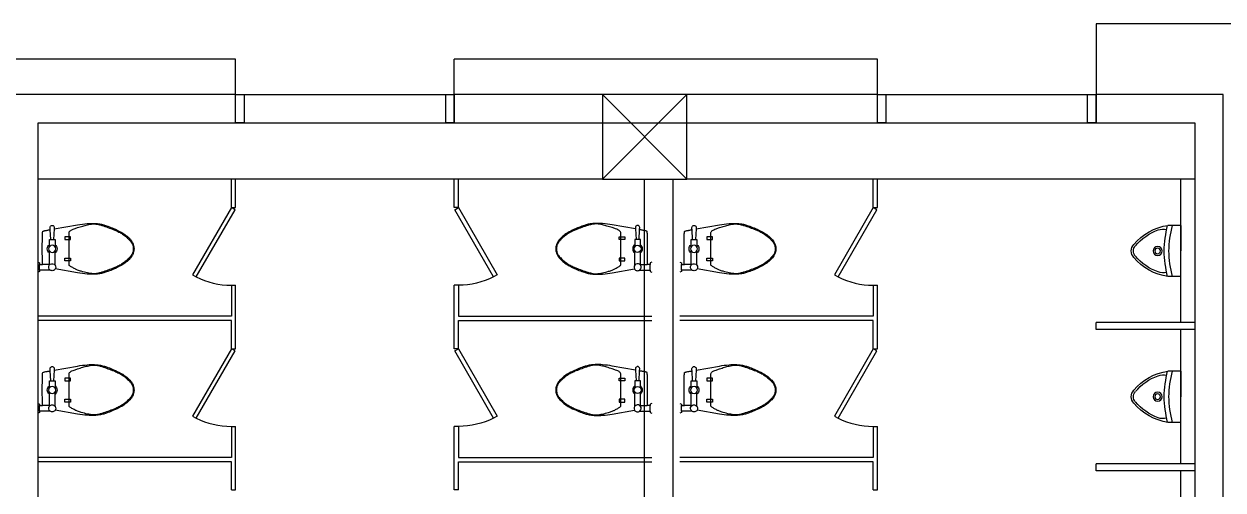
# Model space of a CAD drawing. Header units: millimetres. Extents: x -205 to 117945, y 114 to 103664.
# Drawn here: x 7795 to 16295, y 100363 to 103664 of the extents above; entities that cross this region are included whole.
import ezdxf

# ---------------------------------------------------------------- set-up
doc = ezdxf.new("R2010")
doc.units = ezdxf.units.MM
for name, color, linetype in [('A-FIN', 6, 'Continuous'), ('A-FIN-GL', 5, 'Continuous'), ('A-FIN-ST', 4, 'Continuous'), ('A-RC', 2, 'Continuous'), ('A-TOILET', 252, 'Continuous'), ('A-WALL', 3, 'Continuous')]:
    doc.layers.add(name, color=color, linetype=linetype)
doc.layers.add('G-DEF1', color=163, linetype='Continuous', plot=False)

# ---------------------------------------------------------------- blocks, each defined once
blk = doc.blocks.new('COL')
at = {"layer": 'A-RC'}
blk.add_lwpolyline([(-2370007.4, 768928.4), (-2369407.4, 768928.4), (-2369407.4, 769528.4), (-2370007.4, 769528.4)], close=True, dxfattribs=at)
at = {"layer": 'G-DEF1', "flags": 128}
for points in [[(-2370007.4, 769528.4), (-2369407.4, 768928.4)], [(-2370007.4, 768928.4), (-2369407.4, 769528.4)]]:
    blk.add_lwpolyline(points, dxfattribs=at)
blk = doc.blocks.new('A$C198f86d3')
at = {"lineweight": -3}
for p, q in [((-181.4, 0), (0, 0)), ((-181.4, 0), (-181.4, -90.3)), ((181.4, 0), (0, 0)), ((181.4, 0), (181.4, -90.3))]:
    blk.add_line(p, q, dxfattribs=at)
for radius in [32.5, 20]:
    blk.add_circle((0, -163.5), radius, dxfattribs=at)
for centre, radius, start, end in [((20.7, 736.1), 819.8, 255.72402, 268.59199), ((-20.7, 736.1), 819.8, 271.40354, 284.27152), ((204.4, -33.7), 389.9, 188.34282, 230.09684), ((20.7, 736.1), 853.3, 256.32177, 268.59199), ((-39.2, -122.7), 116.1, 168.39302, 198.94105), ((208.8, -29.7), 380.8, 200.06092, 229.98251), ((-20.7, 736.1), 853.3, 271.40354, 283.67377), ((-208.8, -29.7), 380.8, 310.01302, 339.93462), ((-204.4, -33.7), 389.9, 309.8987, 351.65272), ((39.2, -122.7), 116.1, 341.05449, 11.60252), ((0, -280.4), 69.6, 228.89304, 269.99777), ((0, -280.4), 54.6, 229.10785, 269.99643), ((0, -280.4), 54.6, 269.99911, 310.88768), ((0, -280.4), 69.6, 269.99777, 311.10249)]:
    blk.add_arc(centre, radius, start, end, dxfattribs=at)
blk = doc.blocks.new('apt104')
for p, q in [((115, -80), (15, -80)), ((150, -10), (110, -10)), ((110, -80), (110, -31.3)), ((115, -120), (15, -120)), ((-85, -230), (-85, -190)), ((-85, -190), (-65, -190)), ((-65, -190), (-65, -230)), ((65, -190), (65, -230)), ((85, -190), (65, -190)), ((85, -230), (85, -190))]:
    blk.add_line(p, q)
for points in [[(95, 0), (100, -10), (110, -10), (110, -31.3), (105.5, -31), (98.4, -30.6), (86.8, -30.2), (0, -30.1), (-86.8, -30.2), (-98.4, -30.6), (-105.5, -31), (-112.6, -31.5), (-119.1, -32.1), (-123.2, -33), (-124.8, -34.7), (-126.1, -37.6), (-127.1, -41.1), (-127.9, -44.7), (-128.8, -49), (-130.1, -55.5), (-130.9, -59.7), (-131.7, -64.2), (-132.6, -69.2), (-133.6, -75), (-134.7, -80.9), (-135.6, -85.8), (-140.8, -85.5), (-143.8, -85.4), (-147.4, -85.2), (-151.7, -85), (-156, -85.9), (-160, -88.1), (-163, -91.1), (-164.7, -94.2), (-165.6, -96.8), (-165.9, -99), (-165.9, -100), (-165.9, -101), (-165.6, -103.2), (-164.7, -105.8), (-163, -108.9), (-160, -111.9), (-156, -114.1), (-151.7, -115), (-147.4, -114.8), (-143.8, -114.6), (-140.8, -114.5), (-170, -280, 0.022182), (-178.7, -348.2, 0.0294), (-180, -400, 0.029565), (-176.7, -435.7, 0.035314), (-170, -465, 0.006976), (-166.1, -477.1, 0.004694), (-160, -495, 0.019426), (-143.8, -535.6, 0.015468), (-120, -585, 0.040875), (-101.1, -615, 0.036447), (-75, -645, 0.04843), (-50.3, -665.2, 0.068612), (-30, -675, 0.037226), (-14.4, -678.8, 0.041311), (0, -680, 0.041311), (14.4, -678.8, 0.037226), (30, -675, 0.068612), (50.3, -665.2, 0.04843), (75, -645, 0.036447), (101.1, -615, 0.040875), (120, -585, 0.015468), (143.8, -535.6, 0.019426), (160, -495, 0.004694), (166.1, -477.1, 0.006976), (170, -465, 0.035314), (176.7, -435.7, 0.029565), (180, -400, 0.0294), (178.7, -348.2, 0.022182), (170, -280), (142.1, -121.9, 0.455372), (150, -85), (150, -10), (160, -10), (165, 0)], [(-65, -90), (-135.6, -85.8, 1.060552)]]:
    blk.add_lwpolyline(points, format="xyb")
for points in [[(-15, -80), (-65, -80), (-65, -120), (-15, -120)], [(-140.8, -114.5), (-65, -110)], [(-65, -230), (-85, -230)], [(65, -230), (85, -230)]]:
    blk.add_lwpolyline(points)
blk.add_lwpolyline([(155, -485, 0.01631), (169.3, -440.5, 0.029266), (175, -415, 0.059581), (176, -392.3, 0.031679), (170, -350, 0.018716), (159.3, -306.5, 0.029941), (150, -280, 0.016406), (141.7, -261.9, 0.013101), (130, -240, 0.031874), (117.8, -221.4, 0.236068), (115, -220), (-115, -220, 0.198912), (-123.7, -223.6, 0.091569), (-135, -240, 0.015343), (-141.8, -256.5, 0.011028), (-150, -280, 0.00909), (-161.3, -317, 0.010307), (-170, -350, 0.040097), (-176.1, -388.6, 0.059581), (-175, -415, 0.029266), (-169.3, -440.5, 0.01631), (-155, -485, 0.00591), (-139.4, -527, 0.010632), (-130, -550, 0.022415), (-114.9, -580.8, 0.027113), (-100, -605, 0.025219), (-89.4, -618.7, 0.015085), (-70, -640, 0.026781), (-54.5, -654.4, 0.03156), (-40, -665, 0.081068), (-24.1, -671.9, 0.057721), (0, -675, 0.044905), (17.8, -673.7, 0.063275), (30, -670, 0.056457), (47.6, -659.7, 0.038661), (70, -640, 0.016027), (90, -618.2, 0.028675), (100, -605, 0.023657), (115.9, -578.9, 0.022415), (130, -550, 0.010632), (139.4, -527, 0.00591)], format="xyb", close=True)
blk.add_circle((0, -100), 25)
for centre, radius, start, end in [((0, -100), 35, 34.8499, 145.1501), ((130, -100), 25, 36.8699, 298.93716), ((0, -100), 35, 214.8499, 325.1501)]:
    blk.add_arc(centre, radius, start, end)

msp = doc.modelspace()

# ---------------------------------------------------------------- linework, layer by layer
at = {"layer": 'A-FIN'}
for p, q in [((17194.8, 103663.6), (15394.8, 103663.6)), ((15394.8, 103663.6), (15394.8, 103163.6)), ((9294.8, 103413.6), (7694.8, 103413.6)), ((9294.8, 103163.6), (9294.8, 103413.6)), ((13844.8, 103413.6), (10844.8, 103413.6)), ((10844.8, 103163.6), (10844.8, 103413.6)), ((13844.8, 103163.6), (13844.8, 103413.6))]:
    msp.add_line(p, q, dxfattribs=at)
at = {"layer": 'A-FIN-GL', "flags": 128}
for points in [[(9294.8, 103163.6), (10844.8, 103163.6)], [(13844.8, 103163.6), (15394.8, 103163.6)], [(9294.8, 102963.6), (10844.8, 102963.6)], [(13844.8, 102963.6), (15394.8, 102963.6)]]:
    msp.add_lwpolyline(points, dxfattribs=at)
at = {"layer": 'A-FIN-ST'}
for points in [[(9294.8, 102963.6), (9294.8, 103163.6), (9354.8, 103163.6), (9354.8, 102963.6)], [(10784.8, 102963.6), (10784.8, 103163.6), (10844.8, 103163.6), (10844.8, 102963.6)], [(13844.8, 102963.6), (13844.8, 103163.6), (13904.8, 103163.6), (13904.8, 102963.6)], [(15334.8, 102963.6), (15334.8, 103163.6), (15394.8, 103163.6), (15394.8, 102963.6)]]:
    msp.add_lwpolyline(points, close=True, dxfattribs=at)
at = {"layer": 'A-RC', "flags": 128}
for points in [[(9294.8, 103163.6), (7694.8, 103163.6), (7694.8, 95063.6), (7894.8, 95063.6)], [(9294.8, 102963.6), (9294.8, 103163.6)], [(13844.8, 103163.6), (10844.8, 103163.6)], [(10844.8, 102963.6), (10844.8, 103163.6)], [(13844.8, 102963.6), (13844.8, 103163.6)], [(15394.8, 102963.6), (16094.8, 102963.6), (16094.8, 95063.6), (16294.8, 95063.6), (16294.8, 103163.6), (15394.8, 103163.6)], [(15394.8, 102963.6), (15394.8, 103163.6)], [(7894.8, 95063.6), (7894.8, 102963.6), (9294.8, 102963.6)], [(10844.8, 102963.6), (13844.8, 102963.6)]]:
    msp.add_lwpolyline(points, dxfattribs=at)
at = {"layer": 'A-TOILET'}
for p, q in [((9264.8, 102363), (9264.8, 102563.6)), ((9294.8, 102363), (9294.8, 102563.6)), ((10844.8, 102363), (10844.8, 102563.6)), ((10874.8, 102363), (10874.8, 102563.6)), ((13814.8, 102363), (13814.8, 102563.6)), ((13844.8, 102363), (13844.8, 102563.6)), ((15994.8, 101548.6), (15994.8, 102563.6)), ((9264.8, 102363), (9294.8, 102363)), ((10874.8, 102363), (10844.8, 102363)), ((13814.8, 102363), (13844.8, 102363)), ((9264.8, 101813), (9264.8, 101593.6)), ((9294.8, 101363), (9294.8, 101813)), ((10844.8, 101363), (10844.8, 101813)), ((10874.8, 101813), (10874.8, 101593.6)), ((13814.8, 101813), (13814.8, 101593.6)), ((13844.8, 101363), (13844.8, 101813)), ((9264.8, 101593.6), (7894.8, 101593.6)), ((10874.8, 101593.6), (12244.8, 101593.6)), ((13814.8, 101593.6), (12444.8, 101593.6)), ((16094.8, 101548.6), (15394.8, 101548.6)), ((15394.8, 101498.6), (15394.8, 101548.6)), ((16094.8, 101498.6), (15394.8, 101498.6)), ((15994.8, 100548.6), (15994.8, 101498.6)), ((9264.8, 101363), (9294.8, 101363)), ((10874.8, 101363), (10844.8, 101363)), ((13814.8, 101363), (13844.8, 101363)), ((9264.8, 100813), (9264.8, 100593.6)), ((9294.8, 100363), (9294.8, 100813)), ((10844.8, 100363), (10844.8, 100813)), ((10874.8, 100813), (10874.8, 100593.6)), ((13814.8, 100813), (13814.8, 100593.6)), ((13844.8, 100363), (13844.8, 100813)), ((9264.8, 100593.6), (7894.8, 100593.6)), ((10874.8, 100593.6), (12244.8, 100593.6)), ((13814.8, 100593.6), (12444.8, 100593.6)), ((16094.8, 100548.6), (15394.8, 100548.6)), ((15394.8, 100498.6), (15394.8, 100548.6)), ((16094.8, 100498.6), (15394.8, 100498.6)), ((15994.8, 99548.6), (15994.8, 100498.6)), ((9264.8, 100363), (9294.8, 100363)), ((10874.8, 100363), (10844.8, 100363)), ((13814.8, 100363), (13844.8, 100363))]:
    msp.add_line(p, q, dxfattribs=at)
for points in [[(11894.8, 102563.6), (7894.8, 102563.6)], [(16094.8, 102563.6), (12494.8, 102563.6)], [(9264.8, 101363), (9264.8, 101563.6), (7894.8, 101563.6)], [(10874.8, 101363), (10874.8, 101563.6), (12244.8, 101563.6)], [(13814.8, 101363), (13814.8, 101563.6), (12444.8, 101563.6)], [(9264.8, 100363), (9264.8, 100563.6), (7894.8, 100563.6)], [(10874.8, 100363), (10874.8, 100563.6), (12244.8, 100563.6)], [(13814.8, 100363), (13814.8, 100563.6), (12444.8, 100563.6)]]:
    msp.add_lwpolyline(points, dxfattribs=at)
for points in [[(9264.8, 102363), (8989.8, 101886.7), (9015.8, 101871.7), (9290.8, 102348)], [(10874.8, 102363), (11149.8, 101886.7), (11123.8, 101871.7), (10848.8, 102348)], [(13814.8, 102363), (13539.8, 101886.7), (13565.8, 101871.7), (13840.8, 102348)], [(9264.8, 101363), (8989.8, 100886.7), (9015.8, 100871.7), (9290.8, 101348)], [(10874.8, 101363), (11149.8, 100886.7), (11123.8, 100871.7), (10848.8, 101348)], [(13814.8, 101363), (13539.8, 100886.7), (13565.8, 100871.7), (13840.8, 101348)]]:
    msp.add_lwpolyline(points, close=True, dxfattribs=at)
for points in [[(9015.8, 101871.7, 0.1142), (9264.8, 101813), (9294.8, 101813)], [(11123.8, 101871.7, -0.1142), (10874.8, 101813), (10844.8, 101813)], [(13565.8, 101871.7, 0.1142), (13814.8, 101813), (13844.8, 101813)], [(9015.8, 100871.7, 0.1142), (9264.8, 100813), (9294.8, 100813)], [(11123.8, 100871.7, -0.1142), (10874.8, 100813), (10844.8, 100813)], [(13565.8, 100871.7, 0.1142), (13814.8, 100813), (13844.8, 100813)]]:
    msp.add_lwpolyline(points, format="xyb", dxfattribs=at)
at = {"layer": 'A-WALL'}
for p, q in [((12194.8, 99563.6), (12194.8, 102563.6)), ((12394.8, 102563.6), (12394.8, 99563.6))]:
    msp.add_line(p, q, dxfattribs=at)

# ---------------------------------------------------------------- block references
msp.add_blockref('COL', (2381902.2, -666364.8))
at = {"layer": 'A-TOILET', "xscale": -1}
for name, p, rotation in [('apt104', (7894.8, 102071.1), 89.99999936138708), ('apt104', (12444.8, 102071.1), 89.99999936139751), ('A$C198f86d3', (15994.8, 102056.1), 270.0000000000001), ('apt104', (7894.8, 101071.1), 89.99999936138708), ('apt104', (12444.8, 101071.1), 89.99999936139751), ('A$C198f86d3', (15994.8, 101023.6), 270.0000000000001)]:
    msp.add_blockref(name, p, dxfattribs=dict(at, rotation=rotation))
at = {"layer": 'A-TOILET', "rotation": 270.000000638613}
for p in [(12244.8, 102071.1), (12244.8, 101071.1)]:
    msp.add_blockref('apt104', p, dxfattribs=at)

doc.saveas('drawing.dxf')
